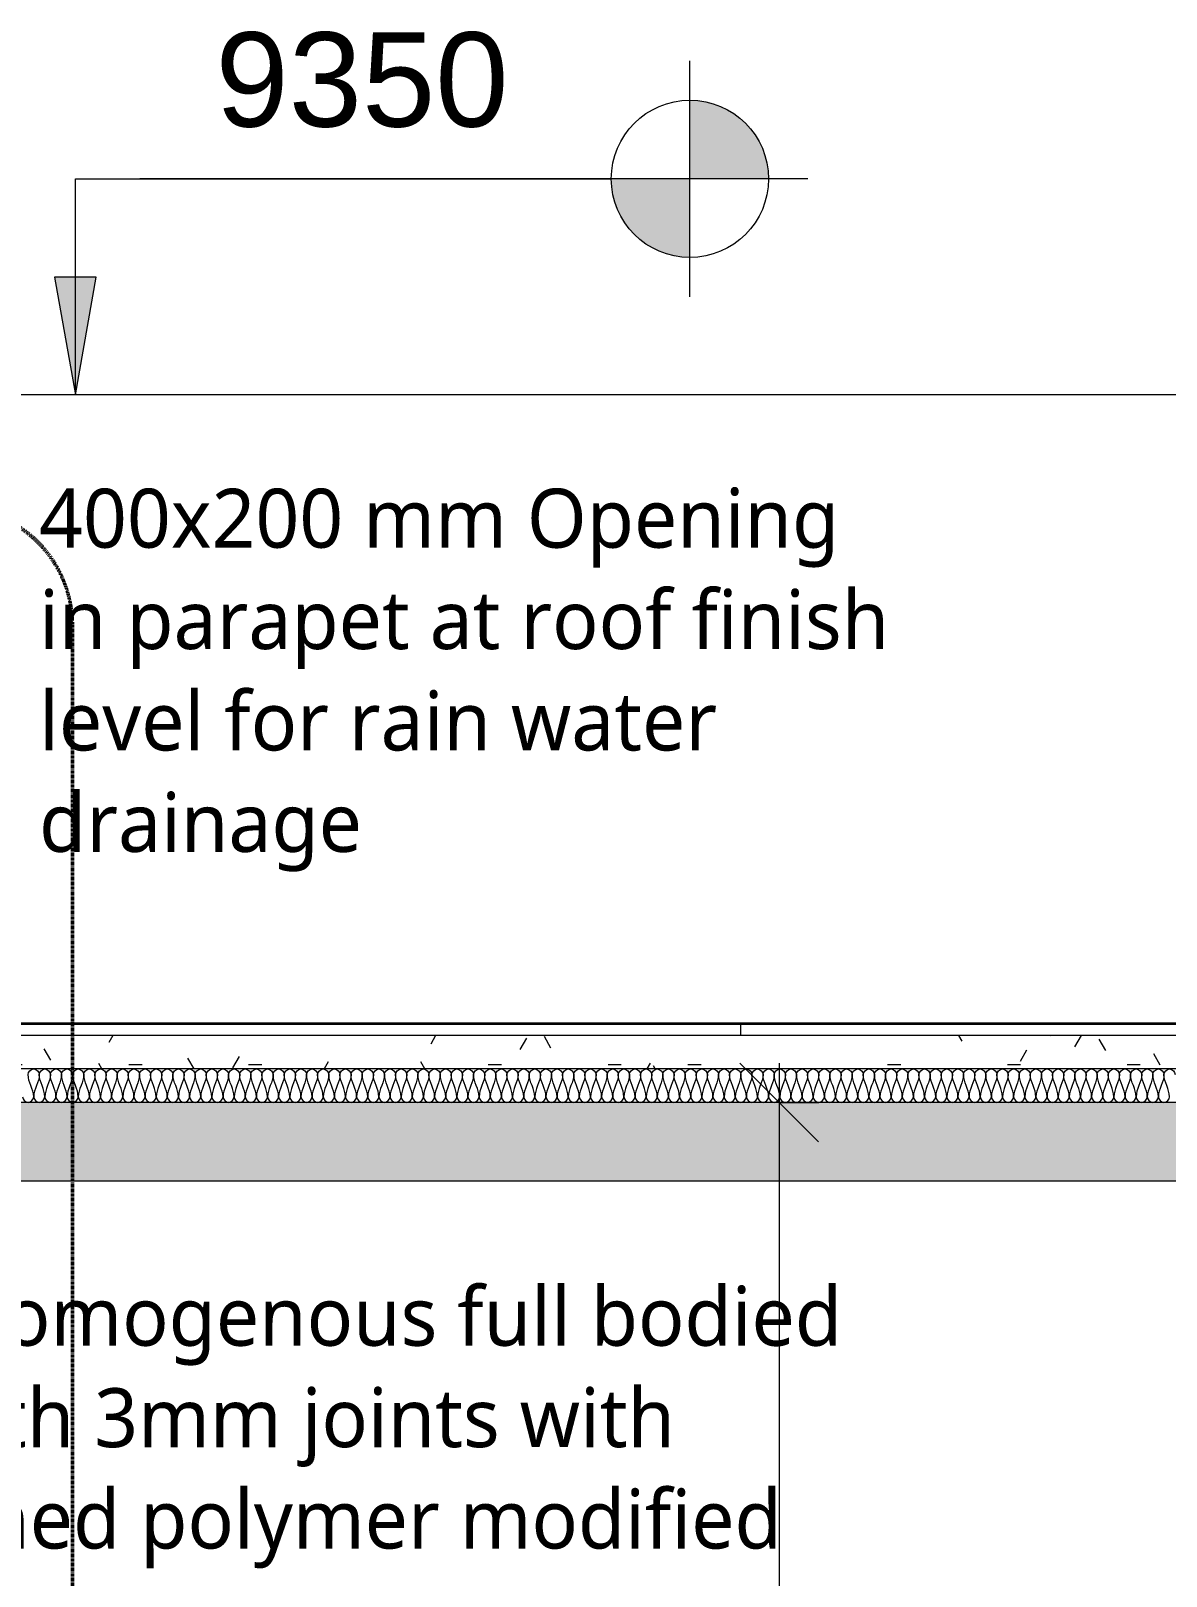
# Model space of a CAD drawing. Header units: millimetres. Extents: x -25665 to 60211, y -6376 to 13478.
# Drawn here: x -5872 to -2983, y 6345 to 10276 of the extents above; entities that cross this region are included whole.
import ezdxf

# ---------------------------------------------------------------- set-up
doc = ezdxf.new("R2010")
doc.units = ezdxf.units.MM
doc.linetypes.add('Callout Boundary', pattern=[2.38125, 1.190625, -1.190625])
for name, color, linetype, lineweight in [('A-ANNO-DIMS', 211, 'Continuous', 9), ('A-ANNO-DIMS-100', 211, 'Continuous', 9), ('A-ANNO-SYMB', 150, 'Continuous', 9), ('A-DETL', 90, 'Continuous', 9), ('A-DETL-GENF', 92, 'Continuous', 9), ('A-DETL-THIN', 151, 'Continuous', 9), ('A-FLOR', 192, 'Continuous', 9), ('A-FLOR-MCUT', 51, 'Continuous', 9), ('A-FLOR-PATT', 8, 'Continuous', 35), ('A-WALL', 113, 'Continuous', 9), ('G-ANNO-DIMS', 111, 'Continuous', 9), ('G-ANNO-TEXT', 231, 'Continuous', 9)]:
    doc.layers.add(name, color=color, linetype=linetype, lineweight=lineweight)
doc.styles.add('Arial_2', font='arial.ttf', dxfattribs={"height": 240})
doc.styles.add('Arial_4', font='arial.ttf', dxfattribs={"height": 150})
doc.styles.add('Lucida Sans Unicode_2', font='l_10646.ttf', dxfattribs={"height": 150})
doc.dimstyles.new('100', dxfattribs={"dimscale": 304.8, "dimtxt": 153.03891, "dimasz": 0.656168, "dimexe": 0.328084, "dimexo": 0.0625, "dimgap": 0.016404, "dimtad": 1, "dimdec": 0, "dimzin": 0, "dimdsep": 46, "dimtxsty": 'Arial_4', "dimblk1": 'OBLIQUE', "dimblk2": 'OBLIQUE', "dimsah": 1, "dimcen": 0.09, "dimdle": 0.328084, "dimazin": 0, "dimtfac": 1, "dimtdec": 4, "dimtix": 1, "dimtmove": 0, "dimatfit": 3, "dimfxl": 0.328084, "dimfxlon": 1, "dimtvp": 1, "dimtolj": 1, "dimtzin": 0, "dimarcsym": 2})

# ---------------------------------------------------------------- blocks, each defined once
blk = doc.blocks.new('Spot Elevations - Standard-23738-Section - A')
at = {"layer": 'G-ANNO-DIMS'}
h = blk.add_hatch(color=256, dxfattribs=at)
edge = h.paths.add_edge_path()
edge.add_line((-13443.8, 2986.1), (-13243.8, 2986.1))
edge.add_arc((-13443.8, 2986.1), 200, 0, 90)
edge.add_line((-13443.8, 3186.1), (-13443.8, 2986.1))
h = blk.add_hatch(color=256, dxfattribs=at)
edge = h.paths.add_edge_path()
edge.add_line((-13443.8, 2986.1), (-13643.8, 2986.1))
edge.add_arc((-13443.8, 2986.1), 200, 180, 270)
edge.add_line((-13443.8, 2786.1), (-13443.8, 2986.1))
for p, q in [((-13443.8, 2686.1), (-13443.8, 3286.1)), ((-13143.8, 2986.1), (-14843.8, 2986.1))]:
    blk.add_line(p, q, dxfattribs=at)
blk.add_circle((-13443.8, 2986.1), 200, dxfattribs=at)
blk = doc.blocks.new('DIMBLOCK6-Section - A')
at = {"layer": 'A-ANNO-DIMS-100', "transparency": 16777216}
for p, q in [((-3967.5, 7550), (-4067.5, 7650)), ((-3967.5, 7650), (-3967.5, 3750)), ((-3867.5, 7550), (-4067.5, 7550)), ((-3967.5, 7550), (-3867.5, 7450)), ((-3967.5, 7550), (-3867.5, 7550)), ((-3967.5, 3750), (-4067.5, 3850)), ((-3867.5, 3750), (-4067.5, 3750)), ((-3967.5, 3750), (-3867.5, 3650)), ((-3967.5, 3750), (-3867.5, 3750))]:
    blk.add_line(p, q, dxfattribs=at)
at = {"layer": 'A-ANNO-DIMS-100', "color": 0, "transparency": 16777216, "insert": (-4167.3, 5419.3), "char_height": 150, "width": 553.765, "attachment_point": 1, "rotation": 90, "line_spacing_factor": 0.941778, "style": 'Arial_4'}
blk.add_mtext('3800', dxfattribs=at)
blk = doc.blocks.new('_Oblique')
at = {"color": 0, "linetype": 'ByBlock', "lineweight": -2}
blk.add_line((-0.5, -0.5), (0.5, 0.5), dxfattribs=at)

msp = doc.modelspace()

# ---------------------------------------------------------------- hatches: boundary and pattern name
at = {"layer": 'A-DETL-GENF'}
h = msp.add_hatch(color=253, dxfattribs=at)
h.paths.add_polyline_path([(4981.3, 7050), (5022.2, 7050), (5022.2, 8750), (4822.2, 8750), (4822.2, 7550), (-6827.8, 7550), (-6827.8, 7690), (-7027.8, 7690), (-7027.8, 7550), (-8428.1, 7550), (-8428.1, 7850), (-8678.1, 7850), (-8678.1, 7050), (-8428.1, 7050), (-8428.1, 7350), (4772.2, 7350), (4772.2, 7050), (4933.8, 7050)])
h.paths.add_polyline_path([(-7027.8, 7950), (-6827.8, 7950), (-6827.8, 8750), (-7027.8, 8750), (-7027.8, 8630.9)])
at = {"layer": 'A-FLOR-PATT', "lineweight": 9}
h = msp.add_hatch(dxfattribs=at)
h.set_pattern_fill('FP_2', color=256, style=0, pattern_type=2)
h.set_pattern_definition([(90, (-2066.7, 4700), (-2000, 1e-13), [])])
h.paths.add_polyline_path([(-2060.1, 7720), (-2060.1, 7750), (-8182.7, 7750), (-8178.6, 7748.5), (-8188.1, 7720), (-2174.1, 7720)])
h = msp.add_hatch(dxfattribs=at)
h.set_pattern_fill('FP_3', color=256, style=0, pattern_type=2)
h.set_pattern_definition([(0, (-2066.66, 4700), (406.4, 101.6), [33.528, -271.272, 33.528, -271.272, -1625.6]), (0, (-2066.66, 4700), (406.4, 101.6), [-609.6, 33.528, -576.072, 33.528, -271.272, -711.2]), (0, (-2066.66, 4700), (406.4, 101.6), [-1524, 33.528, -169.672, 33.528, -474.472]), (120, (-1914.26, 4750.8), (-291.1882, 301.1527), [33.528, -271.272, 33.528, -271.272, -1625.6]), (120, (-1914.26, 4750.8), (-291.1882, 301.1527), [-609.6, 33.528, -576.072, 33.528, -271.272, -711.2]), (120, (-1914.26, 4750.8), (-291.1882, 301.1527), [-1524, 33.528, -169.672, 33.528, -474.472]), (240, (-1863.46, 4954), (-115.2118, -402.7527), [33.528, -271.272, 33.528, -271.272, -1625.6]), (240, (-1863.46, 4954), (-115.2118, -402.7527), [-609.6, 33.528, -576.072, 33.528, -271.272, -711.2]), (240, (-1863.46, 4954), (-115.2118, -402.7527), [-1524, 33.528, -169.672, 33.528, -474.472])])
h.paths.add_polyline_path([(-6827.8, 7635), (-2060.1, 7635), (-2060.1, 7720), (-8428.1, 7720), (-8428.1, 7635), (-7027.8, 7635), (-7027.8, 7690), (-6827.8, 7690)])
at = {"layer": 'G-ANNO-DIMS'}
msp.add_hatch(color=256, dxfattribs=at).paths.add_polyline_path([(-5758.5, 9350), (-5705.6, 9650), (-5811.4, 9650)])

# ---------------------------------------------------------------- linework, layer by layer
at = {"layer": 'A-ANNO-SYMB', "linetype": 'Callout Boundary', "lineweight": 50}
msp.add_line((-5766, -636.1), (-5766, 8763.1), dxfattribs=at)
msp.add_arc((-6066, 8763.1), 300, 0, 90, dxfattribs=at)
at = {"layer": 'A-DETL'}
for points in [[(-5878.7, 7620.8), (-5878.7, 7627.5), (-5864.5, 7642.5), (-5850.3, 7627.5), (-5850.3, 7620.8)], [(-5850.3, 7620.8), (-5850.3, 7627.5), (-5836.2, 7642.5), (-5822, 7627.5), (-5822, 7620.8)], [(-5822, 7620.8), (-5822, 7627.5), (-5807.8, 7642.5), (-5793.7, 7627.5), (-5793.7, 7620.8)], [(-5793.7, 7620.8), (-5793.7, 7627.5), (-5779.5, 7642.5), (-5765.3, 7627.5), (-5765.3, 7620.8)], [(-5765.3, 7620.8), (-5765.3, 7627.5), (-5751.2, 7642.5), (-5737, 7627.5), (-5737, 7620.8)], [(-5737, 7620.8), (-5737, 7627.5), (-5722.8, 7642.5), (-5708.7, 7627.5), (-5708.7, 7620.8)], [(-5708.7, 7620.8), (-5708.7, 7627.5), (-5694.5, 7642.5), (-5680.3, 7627.5), (-5680.3, 7620.8)], [(-5680.3, 7620.8), (-5680.3, 7627.5), (-5666.2, 7642.5), (-5652, 7627.5), (-5652, 7620.8)], [(-5652, 7620.8), (-5652, 7627.5), (-5637.8, 7642.5), (-5623.7, 7627.5), (-5623.7, 7620.8)], [(-5623.7, 7620.8), (-5623.7, 7627.5), (-5609.5, 7642.5), (-5595.3, 7627.5), (-5595.3, 7620.8)], [(-5595.3, 7620.8), (-5595.3, 7627.5), (-5581.2, 7642.5), (-5567, 7627.5), (-5567, 7620.8)], [(-5567, 7620.8), (-5567, 7627.5), (-5552.8, 7642.5), (-5538.7, 7627.5), (-5538.7, 7620.8)], [(-5538.7, 7620.8), (-5538.7, 7627.5), (-5524.5, 7642.5), (-5510.3, 7627.5), (-5510.3, 7620.8)], [(-5510.3, 7620.8), (-5510.3, 7627.5), (-5496.2, 7642.5), (-5482, 7627.5), (-5482, 7620.8)], [(-5482, 7620.8), (-5482, 7627.5), (-5467.8, 7642.5), (-5453.7, 7627.5), (-5453.7, 7620.8)], [(-5453.7, 7620.8), (-5453.7, 7627.5), (-5439.5, 7642.5), (-5425.3, 7627.5), (-5425.3, 7620.8)], [(-5425.3, 7620.8), (-5425.3, 7627.5), (-5411.2, 7642.5), (-5397, 7627.5), (-5397, 7620.8)], [(-5397, 7620.8), (-5397, 7627.5), (-5382.8, 7642.5), (-5368.7, 7627.5), (-5368.7, 7620.8)], [(-5368.7, 7620.8), (-5368.7, 7627.5), (-5354.5, 7642.5), (-5340.3, 7627.5), (-5340.3, 7620.8)], [(-5340.3, 7620.8), (-5340.3, 7627.5), (-5326.2, 7642.5), (-5312, 7627.5), (-5312, 7620.8)], [(-5312, 7620.8), (-5312, 7627.5), (-5297.8, 7642.5), (-5283.7, 7627.5), (-5283.7, 7620.8)], [(-5283.7, 7620.8), (-5283.7, 7627.5), (-5269.5, 7642.5), (-5255.3, 7627.5), (-5255.3, 7620.8)], [(-5255.3, 7620.8), (-5255.3, 7627.5), (-5241.2, 7642.5), (-5227, 7627.5), (-5227, 7620.8)], [(-5227, 7620.8), (-5227, 7627.5), (-5212.8, 7642.5), (-5198.7, 7627.5), (-5198.7, 7620.8)], [(-5198.7, 7620.8), (-5198.7, 7627.5), (-5184.5, 7642.5), (-5170.3, 7627.5), (-5170.3, 7620.8)], [(-5170.3, 7620.8), (-5170.3, 7627.5), (-5156.2, 7642.5), (-5142, 7627.5), (-5142, 7620.8)], [(-5142, 7620.8), (-5142, 7627.5), (-5127.8, 7642.5), (-5113.7, 7627.5), (-5113.7, 7620.8)], [(-5113.7, 7620.8), (-5113.7, 7627.5), (-5099.5, 7642.5), (-5085.3, 7627.5), (-5085.3, 7620.8)], [(-5085.3, 7620.8), (-5085.3, 7627.5), (-5071.2, 7642.5), (-5057, 7627.5), (-5057, 7620.8)], [(-5057, 7620.8), (-5057, 7627.5), (-5042.8, 7642.5), (-5028.7, 7627.5), (-5028.7, 7620.8)], [(-5028.7, 7620.8), (-5028.7, 7627.5), (-5014.5, 7642.5), (-5000.3, 7627.5), (-5000.3, 7620.8)], [(-5000.3, 7620.8), (-5000.3, 7627.5), (-4986.2, 7642.5), (-4972, 7627.5), (-4972, 7620.8)], [(-4972, 7620.8), (-4972, 7627.5), (-4957.8, 7642.5), (-4943.7, 7627.5), (-4943.7, 7620.8)], [(-4943.7, 7620.8), (-4943.7, 7627.5), (-4929.5, 7642.5), (-4915.3, 7627.5), (-4915.3, 7620.8)], [(-4915.3, 7620.8), (-4915.3, 7627.5), (-4901.2, 7642.5), (-4887, 7627.5), (-4887, 7620.8)], [(-4887, 7620.8), (-4887, 7627.5), (-4872.8, 7642.5), (-4858.7, 7627.5), (-4858.7, 7620.8)], [(-4858.7, 7620.8), (-4858.7, 7627.5), (-4844.5, 7642.5), (-4830.3, 7627.5), (-4830.3, 7620.8)], [(-4830.3, 7620.8), (-4830.3, 7627.5), (-4816.2, 7642.5), (-4802, 7627.5), (-4802, 7620.8)], [(-4802, 7620.8), (-4802, 7627.5), (-4787.8, 7642.5), (-4773.7, 7627.5), (-4773.7, 7620.8)], [(-4773.7, 7620.8), (-4773.7, 7627.5), (-4759.5, 7642.5), (-4745.3, 7627.5), (-4745.3, 7620.8)], [(-4745.3, 7620.8), (-4745.3, 7627.5), (-4731.2, 7642.5), (-4717, 7627.5), (-4717, 7620.8)], [(-4717, 7620.8), (-4717, 7627.5), (-4702.8, 7642.5), (-4688.7, 7627.5), (-4688.7, 7620.8)], [(-4688.7, 7620.8), (-4688.7, 7627.5), (-4674.5, 7642.5), (-4660.3, 7627.5), (-4660.3, 7620.8)], [(-4660.3, 7620.8), (-4660.3, 7627.5), (-4646.2, 7642.5), (-4632, 7627.5), (-4632, 7620.8)], [(-4632, 7620.8), (-4632, 7627.5), (-4617.8, 7642.5), (-4603.7, 7627.5), (-4603.7, 7620.8)], [(-4603.7, 7620.8), (-4603.7, 7627.5), (-4589.5, 7642.5), (-4575.3, 7627.5), (-4575.3, 7620.8)], [(-4575.3, 7620.8), (-4575.3, 7627.5), (-4561.2, 7642.5), (-4547, 7627.5), (-4547, 7620.8)], [(-4547, 7620.8), (-4547, 7627.5), (-4532.8, 7642.5), (-4518.7, 7627.5), (-4518.7, 7620.8)], [(-4518.7, 7620.8), (-4518.7, 7627.5), (-4504.5, 7642.5), (-4490.3, 7627.5), (-4490.3, 7620.8)], [(-4490.3, 7620.8), (-4490.3, 7627.5), (-4476.2, 7642.5), (-4462, 7627.5), (-4462, 7620.8)], [(-4462, 7620.8), (-4462, 7627.5), (-4447.8, 7642.5), (-4433.7, 7627.5), (-4433.7, 7620.8)], [(-4433.7, 7620.8), (-4433.7, 7627.5), (-4419.5, 7642.5), (-4405.3, 7627.5), (-4405.3, 7620.8)], [(-4405.3, 7620.8), (-4405.3, 7627.5), (-4391.2, 7642.5), (-4377, 7627.5), (-4377, 7620.8)], [(-4377, 7620.8), (-4377, 7627.5), (-4362.8, 7642.5), (-4348.7, 7627.5), (-4348.7, 7620.8)], [(-4348.7, 7620.8), (-4348.7, 7627.5), (-4334.5, 7642.5), (-4320.3, 7627.5), (-4320.3, 7620.8)], [(-4320.3, 7620.8), (-4320.3, 7627.5), (-4306.2, 7642.5), (-4292, 7627.5), (-4292, 7620.8)], [(-4292, 7620.8), (-4292, 7627.5), (-4277.8, 7642.5), (-4263.7, 7627.5), (-4263.7, 7620.8)], [(-4263.7, 7620.8), (-4263.7, 7627.5), (-4249.5, 7642.5), (-4235.3, 7627.5), (-4235.3, 7620.8)], [(-4235.3, 7620.8), (-4235.3, 7627.5), (-4221.2, 7642.5), (-4207, 7627.5), (-4207, 7620.8)], [(-4207, 7620.8), (-4207, 7627.5), (-4192.8, 7642.5), (-4178.7, 7627.5), (-4178.7, 7620.8)], [(-4178.7, 7620.8), (-4178.7, 7627.5), (-4164.5, 7642.5), (-4150.3, 7627.5), (-4150.3, 7620.8)], [(-4150.3, 7620.8), (-4150.3, 7627.5), (-4136.2, 7642.5), (-4122, 7627.5), (-4122, 7620.8)], [(-4122, 7620.8), (-4122, 7627.5), (-4107.8, 7642.5), (-4093.7, 7627.5), (-4093.7, 7620.8)], [(-4093.7, 7620.8), (-4093.7, 7627.5), (-4079.5, 7642.5), (-4065.3, 7627.5), (-4065.3, 7620.8)], [(-4065.3, 7620.8), (-4065.3, 7627.5), (-4051.2, 7642.5), (-4037, 7627.5), (-4037, 7620.8)], [(-4037, 7620.8), (-4037, 7627.5), (-4022.8, 7642.5), (-4008.7, 7627.5), (-4008.7, 7620.8)], [(-4008.7, 7620.8), (-4008.7, 7627.5), (-3994.5, 7642.5), (-3980.3, 7627.5), (-3980.3, 7620.8)], [(-3980.3, 7620.8), (-3980.3, 7627.5), (-3966.2, 7642.5), (-3952, 7627.5), (-3952, 7620.8)], [(-3952, 7620.8), (-3952, 7627.5), (-3937.8, 7642.5), (-3923.7, 7627.5), (-3923.7, 7620.8)], [(-3923.7, 7620.8), (-3923.7, 7627.5), (-3909.5, 7642.5), (-3895.3, 7627.5), (-3895.3, 7620.8)], [(-3895.3, 7620.8), (-3895.3, 7627.5), (-3881.2, 7642.5), (-3867, 7627.5), (-3867, 7620.8)], [(-3867, 7620.8), (-3867, 7627.5), (-3852.8, 7642.5), (-3838.7, 7627.5), (-3838.7, 7620.8)], [(-3838.7, 7620.8), (-3838.7, 7627.5), (-3824.5, 7642.5), (-3810.3, 7627.5), (-3810.3, 7620.8)], [(-3810.3, 7620.8), (-3810.3, 7627.5), (-3796.2, 7642.5), (-3782, 7627.5), (-3782, 7620.8)], [(-3782, 7620.8), (-3782, 7627.5), (-3767.8, 7642.5), (-3753.7, 7627.5), (-3753.7, 7620.8)], [(-3753.7, 7620.8), (-3753.7, 7627.5), (-3739.5, 7642.5), (-3725.3, 7627.5), (-3725.3, 7620.8)], [(-3725.3, 7620.8), (-3725.3, 7627.5), (-3711.2, 7642.5), (-3697, 7627.5), (-3697, 7620.8)], [(-3697, 7620.8), (-3697, 7627.5), (-3682.8, 7642.5), (-3668.7, 7627.5), (-3668.7, 7620.8)], [(-3668.7, 7620.8), (-3668.7, 7627.5), (-3654.5, 7642.5), (-3640.3, 7627.5), (-3640.3, 7620.8)], [(-3640.3, 7620.8), (-3640.3, 7627.5), (-3626.2, 7642.5), (-3612, 7627.5), (-3612, 7620.8)], [(-3612, 7620.8), (-3612, 7627.5), (-3597.8, 7642.5), (-3583.7, 7627.5), (-3583.7, 7620.8)], [(-3583.7, 7620.8), (-3583.7, 7627.5), (-3569.5, 7642.5), (-3555.3, 7627.5), (-3555.3, 7620.8)], [(-3555.3, 7620.8), (-3555.3, 7627.5), (-3541.2, 7642.5), (-3527, 7627.5), (-3527, 7620.8)], [(-3527, 7620.8), (-3527, 7627.5), (-3512.8, 7642.5), (-3498.7, 7627.5), (-3498.7, 7620.8)], [(-3498.7, 7620.8), (-3498.7, 7627.5), (-3484.5, 7642.5), (-3470.3, 7627.5), (-3470.3, 7620.8)], [(-3470.3, 7620.8), (-3470.3, 7627.5), (-3456.2, 7642.5), (-3442, 7627.5), (-3442, 7620.8)], [(-3442, 7620.8), (-3442, 7627.5), (-3427.8, 7642.5), (-3413.7, 7627.5), (-3413.7, 7620.8)], [(-3413.7, 7620.8), (-3413.7, 7627.5), (-3399.5, 7642.5), (-3385.3, 7627.5), (-3385.3, 7620.8)], [(-3385.3, 7620.8), (-3385.3, 7627.5), (-3371.2, 7642.5), (-3357, 7627.5), (-3357, 7620.8)], [(-3357, 7620.8), (-3357, 7627.5), (-3342.8, 7642.5), (-3328.7, 7627.5), (-3328.7, 7620.8)], [(-3328.7, 7620.8), (-3328.7, 7627.5), (-3314.5, 7642.5), (-3300.3, 7627.5), (-3300.3, 7620.8)], [(-3300.3, 7620.8), (-3300.3, 7627.5), (-3286.2, 7642.5), (-3272, 7627.5), (-3272, 7620.8)], [(-3272, 7620.8), (-3272, 7627.5), (-3257.8, 7642.5), (-3243.7, 7627.5), (-3243.7, 7620.8)], [(-3243.7, 7620.8), (-3243.7, 7627.5), (-3229.5, 7642.5), (-3215.3, 7627.5), (-3215.3, 7620.8)], [(-3215.3, 7620.8), (-3215.3, 7627.5), (-3201.2, 7642.5), (-3187, 7627.5), (-3187, 7620.8)], [(-3187, 7620.8), (-3187, 7627.5), (-3172.8, 7642.5), (-3158.7, 7627.5), (-3158.7, 7620.8)], [(-3158.7, 7620.8), (-3158.7, 7627.5), (-3144.5, 7642.5), (-3130.3, 7627.5), (-3130.3, 7620.8)], [(-3130.3, 7620.8), (-3130.3, 7627.5), (-3116.2, 7642.5), (-3102, 7627.5), (-3102, 7620.8)], [(-3102, 7620.8), (-3102, 7627.5), (-3087.8, 7642.5), (-3073.7, 7627.5), (-3073.7, 7620.8)], [(-3073.7, 7620.8), (-3073.7, 7627.5), (-3059.5, 7642.5), (-3045.3, 7627.5), (-3045.3, 7620.8)], [(-3045.3, 7620.8), (-3045.3, 7627.5), (-3031.2, 7642.5), (-3017, 7627.5), (-3017, 7620.8)], [(-3017, 7620.8), (-3017, 7627.5), (-3002.8, 7642.5), (-2988.7, 7627.5), (-2988.7, 7620.8)], [(-2988.7, 7620.8), (-2988.7, 7627.5), (-2974.5, 7642.5), (-2960.3, 7627.5), (-2960.3, 7620.8)], [(-5864.5, 7564.2), (-5864.5, 7583.6), (-5878.7, 7601.4), (-5878.7, 7620.8)], [(-5850.3, 7620.8), (-5850.3, 7601.4), (-5864.5, 7583.6), (-5864.5, 7564.2)], [(-5836.2, 7564.2), (-5836.2, 7583.6), (-5850.3, 7601.4), (-5850.3, 7620.8)], [(-5822, 7620.8), (-5822, 7601.4), (-5836.2, 7583.6), (-5836.2, 7564.2)], [(-5807.8, 7564.2), (-5807.8, 7583.6), (-5822, 7601.4), (-5822, 7620.8)], [(-5793.7, 7620.8), (-5793.7, 7601.4), (-5807.8, 7583.6), (-5807.8, 7564.2)], [(-5779.5, 7564.2), (-5779.5, 7583.6), (-5793.7, 7601.4), (-5793.7, 7620.8)], [(-5765.3, 7620.8), (-5765.3, 7601.4), (-5779.5, 7583.6), (-5779.5, 7564.2)], [(-5751.2, 7564.2), (-5751.2, 7583.6), (-5765.3, 7601.4), (-5765.3, 7620.8)], [(-5737, 7620.8), (-5737, 7601.4), (-5751.2, 7583.6), (-5751.2, 7564.2)], [(-5722.8, 7564.2), (-5722.8, 7583.6), (-5737, 7601.4), (-5737, 7620.8)], [(-5708.7, 7620.8), (-5708.7, 7601.4), (-5722.8, 7583.6), (-5722.8, 7564.2)], [(-5694.5, 7564.2), (-5694.5, 7583.6), (-5708.7, 7601.4), (-5708.7, 7620.8)], [(-5680.3, 7620.8), (-5680.3, 7601.4), (-5694.5, 7583.6), (-5694.5, 7564.2)], [(-5666.2, 7564.2), (-5666.2, 7583.6), (-5680.3, 7601.4), (-5680.3, 7620.8)], [(-5652, 7620.8), (-5652, 7601.4), (-5666.2, 7583.6), (-5666.2, 7564.2)], [(-5637.8, 7564.2), (-5637.8, 7583.6), (-5652, 7601.4), (-5652, 7620.8)], [(-5623.7, 7620.8), (-5623.7, 7601.4), (-5637.8, 7583.6), (-5637.8, 7564.2)], [(-5609.5, 7564.2), (-5609.5, 7583.6), (-5623.7, 7601.4), (-5623.7, 7620.8)], [(-5595.3, 7620.8), (-5595.3, 7601.4), (-5609.5, 7583.6), (-5609.5, 7564.2)], [(-5581.2, 7564.2), (-5581.2, 7583.6), (-5595.3, 7601.4), (-5595.3, 7620.8)], [(-5567, 7620.8), (-5567, 7601.4), (-5581.2, 7583.6), (-5581.2, 7564.2)], [(-5552.8, 7564.2), (-5552.8, 7583.6), (-5567, 7601.4), (-5567, 7620.8)], [(-5538.7, 7620.8), (-5538.7, 7601.4), (-5552.8, 7583.6), (-5552.8, 7564.2)], [(-5524.5, 7564.2), (-5524.5, 7583.6), (-5538.7, 7601.4), (-5538.7, 7620.8)], [(-5510.3, 7620.8), (-5510.3, 7601.4), (-5524.5, 7583.6), (-5524.5, 7564.2)], [(-5496.2, 7564.2), (-5496.2, 7583.6), (-5510.3, 7601.4), (-5510.3, 7620.8)], [(-5482, 7620.8), (-5482, 7601.4), (-5496.2, 7583.6), (-5496.2, 7564.2)], [(-5467.8, 7564.2), (-5467.8, 7583.6), (-5482, 7601.4), (-5482, 7620.8)], [(-5453.7, 7620.8), (-5453.7, 7601.4), (-5467.8, 7583.6), (-5467.8, 7564.2)], [(-5439.5, 7564.2), (-5439.5, 7583.6), (-5453.7, 7601.4), (-5453.7, 7620.8)], [(-5425.3, 7620.8), (-5425.3, 7601.4), (-5439.5, 7583.6), (-5439.5, 7564.2)], [(-5411.2, 7564.2), (-5411.2, 7583.6), (-5425.3, 7601.4), (-5425.3, 7620.8)], [(-5397, 7620.8), (-5397, 7601.4), (-5411.2, 7583.6), (-5411.2, 7564.2)], [(-5382.8, 7564.2), (-5382.8, 7583.6), (-5397, 7601.4), (-5397, 7620.8)], [(-5368.7, 7620.8), (-5368.7, 7601.4), (-5382.8, 7583.6), (-5382.8, 7564.2)], [(-5354.5, 7564.2), (-5354.5, 7583.6), (-5368.7, 7601.4), (-5368.7, 7620.8)], [(-5340.3, 7620.8), (-5340.3, 7601.4), (-5354.5, 7583.6), (-5354.5, 7564.2)], [(-5326.2, 7564.2), (-5326.2, 7583.6), (-5340.3, 7601.4), (-5340.3, 7620.8)], [(-5312, 7620.8), (-5312, 7601.4), (-5326.2, 7583.6), (-5326.2, 7564.2)], [(-5297.8, 7564.2), (-5297.8, 7583.6), (-5312, 7601.4), (-5312, 7620.8)], [(-5283.7, 7620.8), (-5283.7, 7601.4), (-5297.8, 7583.6), (-5297.8, 7564.2)], [(-5269.5, 7564.2), (-5269.5, 7583.6), (-5283.7, 7601.4), (-5283.7, 7620.8)], [(-5255.3, 7620.8), (-5255.3, 7601.4), (-5269.5, 7583.6), (-5269.5, 7564.2)], [(-5241.2, 7564.2), (-5241.2, 7583.6), (-5255.3, 7601.4), (-5255.3, 7620.8)], [(-5227, 7620.8), (-5227, 7601.4), (-5241.2, 7583.6), (-5241.2, 7564.2)], [(-5212.8, 7564.2), (-5212.8, 7583.6), (-5227, 7601.4), (-5227, 7620.8)], [(-5198.7, 7620.8), (-5198.7, 7601.4), (-5212.8, 7583.6), (-5212.8, 7564.2)], [(-5184.5, 7564.2), (-5184.5, 7583.6), (-5198.7, 7601.4), (-5198.7, 7620.8)], [(-5170.3, 7620.8), (-5170.3, 7601.4), (-5184.5, 7583.6), (-5184.5, 7564.2)], [(-5156.2, 7564.2), (-5156.2, 7583.6), (-5170.3, 7601.4), (-5170.3, 7620.8)], [(-5142, 7620.8), (-5142, 7601.4), (-5156.2, 7583.6), (-5156.2, 7564.2)], [(-5127.8, 7564.2), (-5127.8, 7583.6), (-5142, 7601.4), (-5142, 7620.8)], [(-5113.7, 7620.8), (-5113.7, 7601.4), (-5127.8, 7583.6), (-5127.8, 7564.2)], [(-5099.5, 7564.2), (-5099.5, 7583.6), (-5113.7, 7601.4), (-5113.7, 7620.8)], [(-5085.3, 7620.8), (-5085.3, 7601.4), (-5099.5, 7583.6), (-5099.5, 7564.2)], [(-5071.2, 7564.2), (-5071.2, 7583.6), (-5085.3, 7601.4), (-5085.3, 7620.8)], [(-5057, 7620.8), (-5057, 7601.4), (-5071.2, 7583.6), (-5071.2, 7564.2)], [(-5042.8, 7564.2), (-5042.8, 7583.6), (-5057, 7601.4), (-5057, 7620.8)], [(-5028.7, 7620.8), (-5028.7, 7601.4), (-5042.8, 7583.6), (-5042.8, 7564.2)], [(-5014.5, 7564.2), (-5014.5, 7583.6), (-5028.7, 7601.4), (-5028.7, 7620.8)], [(-5000.3, 7620.8), (-5000.3, 7601.4), (-5014.5, 7583.6), (-5014.5, 7564.2)], [(-4986.2, 7564.2), (-4986.2, 7583.6), (-5000.3, 7601.4), (-5000.3, 7620.8)], [(-4972, 7620.8), (-4972, 7601.4), (-4986.2, 7583.6), (-4986.2, 7564.2)], [(-4957.8, 7564.2), (-4957.8, 7583.6), (-4972, 7601.4), (-4972, 7620.8)], [(-4943.7, 7620.8), (-4943.7, 7601.4), (-4957.8, 7583.6), (-4957.8, 7564.2)], [(-4929.5, 7564.2), (-4929.5, 7583.6), (-4943.7, 7601.4), (-4943.7, 7620.8)], [(-4915.3, 7620.8), (-4915.3, 7601.4), (-4929.5, 7583.6), (-4929.5, 7564.2)], [(-4901.2, 7564.2), (-4901.2, 7583.6), (-4915.3, 7601.4), (-4915.3, 7620.8)], [(-4887, 7620.8), (-4887, 7601.4), (-4901.2, 7583.6), (-4901.2, 7564.2)], [(-4872.8, 7564.2), (-4872.8, 7583.6), (-4887, 7601.4), (-4887, 7620.8)], [(-4858.7, 7620.8), (-4858.7, 7601.4), (-4872.8, 7583.6), (-4872.8, 7564.2)], [(-4844.5, 7564.2), (-4844.5, 7583.6), (-4858.7, 7601.4), (-4858.7, 7620.8)], [(-4830.3, 7620.8), (-4830.3, 7601.4), (-4844.5, 7583.6), (-4844.5, 7564.2)], [(-4816.2, 7564.2), (-4816.2, 7583.6), (-4830.3, 7601.4), (-4830.3, 7620.8)], [(-4802, 7620.8), (-4802, 7601.4), (-4816.2, 7583.6), (-4816.2, 7564.2)], [(-4787.8, 7564.2), (-4787.8, 7583.6), (-4802, 7601.4), (-4802, 7620.8)], [(-4773.7, 7620.8), (-4773.7, 7601.4), (-4787.8, 7583.6), (-4787.8, 7564.2)], [(-4759.5, 7564.2), (-4759.5, 7583.6), (-4773.7, 7601.4), (-4773.7, 7620.8)], [(-4745.3, 7620.8), (-4745.3, 7601.4), (-4759.5, 7583.6), (-4759.5, 7564.2)], [(-4731.2, 7564.2), (-4731.2, 7583.6), (-4745.3, 7601.4), (-4745.3, 7620.8)], [(-4717, 7620.8), (-4717, 7601.4), (-4731.2, 7583.6), (-4731.2, 7564.2)], [(-4702.8, 7564.2), (-4702.8, 7583.6), (-4717, 7601.4), (-4717, 7620.8)], [(-4688.7, 7620.8), (-4688.7, 7601.4), (-4702.8, 7583.6), (-4702.8, 7564.2)], [(-4674.5, 7564.2), (-4674.5, 7583.6), (-4688.7, 7601.4), (-4688.7, 7620.8)], [(-4660.3, 7620.8), (-4660.3, 7601.4), (-4674.5, 7583.6), (-4674.5, 7564.2)], [(-4646.2, 7564.2), (-4646.2, 7583.6), (-4660.3, 7601.4), (-4660.3, 7620.8)], [(-4632, 7620.8), (-4632, 7601.4), (-4646.2, 7583.6), (-4646.2, 7564.2)], [(-4617.8, 7564.2), (-4617.8, 7583.6), (-4632, 7601.4), (-4632, 7620.8)], [(-4603.7, 7620.8), (-4603.7, 7601.4), (-4617.8, 7583.6), (-4617.8, 7564.2)], [(-4589.5, 7564.2), (-4589.5, 7583.6), (-4603.7, 7601.4), (-4603.7, 7620.8)], [(-4575.3, 7620.8), (-4575.3, 7601.4), (-4589.5, 7583.6), (-4589.5, 7564.2)], [(-4561.2, 7564.2), (-4561.2, 7583.6), (-4575.3, 7601.4), (-4575.3, 7620.8)], [(-4547, 7620.8), (-4547, 7601.4), (-4561.2, 7583.6), (-4561.2, 7564.2)], [(-4532.8, 7564.2), (-4532.8, 7583.6), (-4547, 7601.4), (-4547, 7620.8)], [(-4518.7, 7620.8), (-4518.7, 7601.4), (-4532.8, 7583.6), (-4532.8, 7564.2)], [(-4504.5, 7564.2), (-4504.5, 7583.6), (-4518.7, 7601.4), (-4518.7, 7620.8)], [(-4490.3, 7620.8), (-4490.3, 7601.4), (-4504.5, 7583.6), (-4504.5, 7564.2)], [(-4476.2, 7564.2), (-4476.2, 7583.6), (-4490.3, 7601.4), (-4490.3, 7620.8)], [(-4462, 7620.8), (-4462, 7601.4), (-4476.2, 7583.6), (-4476.2, 7564.2)], [(-4447.8, 7564.2), (-4447.8, 7583.6), (-4462, 7601.4), (-4462, 7620.8)], [(-4433.7, 7620.8), (-4433.7, 7601.4), (-4447.8, 7583.6), (-4447.8, 7564.2)], [(-4419.5, 7564.2), (-4419.5, 7583.6), (-4433.7, 7601.4), (-4433.7, 7620.8)], [(-4405.3, 7620.8), (-4405.3, 7601.4), (-4419.5, 7583.6), (-4419.5, 7564.2)], [(-4391.2, 7564.2), (-4391.2, 7583.6), (-4405.3, 7601.4), (-4405.3, 7620.8)], [(-4377, 7620.8), (-4377, 7601.4), (-4391.2, 7583.6), (-4391.2, 7564.2)], [(-4362.8, 7564.2), (-4362.8, 7583.6), (-4377, 7601.4), (-4377, 7620.8)], [(-4348.7, 7620.8), (-4348.7, 7601.4), (-4362.8, 7583.6), (-4362.8, 7564.2)], [(-4334.5, 7564.2), (-4334.5, 7583.6), (-4348.7, 7601.4), (-4348.7, 7620.8)], [(-4320.3, 7620.8), (-4320.3, 7601.4), (-4334.5, 7583.6), (-4334.5, 7564.2)], [(-4306.2, 7564.2), (-4306.2, 7583.6), (-4320.3, 7601.4), (-4320.3, 7620.8)], [(-4292, 7620.8), (-4292, 7601.4), (-4306.2, 7583.6), (-4306.2, 7564.2)], [(-4277.8, 7564.2), (-4277.8, 7583.6), (-4292, 7601.4), (-4292, 7620.8)], [(-4263.7, 7620.8), (-4263.7, 7601.4), (-4277.8, 7583.6), (-4277.8, 7564.2)], [(-4249.5, 7564.2), (-4249.5, 7583.6), (-4263.7, 7601.4), (-4263.7, 7620.8)], [(-4235.3, 7620.8), (-4235.3, 7601.4), (-4249.5, 7583.6), (-4249.5, 7564.2)], [(-4221.2, 7564.2), (-4221.2, 7583.6), (-4235.3, 7601.4), (-4235.3, 7620.8)], [(-4207, 7620.8), (-4207, 7601.4), (-4221.2, 7583.6), (-4221.2, 7564.2)], [(-4192.8, 7564.2), (-4192.8, 7583.6), (-4207, 7601.4), (-4207, 7620.8)], [(-4178.7, 7620.8), (-4178.7, 7601.4), (-4192.8, 7583.6), (-4192.8, 7564.2)], [(-4164.5, 7564.2), (-4164.5, 7583.6), (-4178.7, 7601.4), (-4178.7, 7620.8)], [(-4150.3, 7620.8), (-4150.3, 7601.4), (-4164.5, 7583.6), (-4164.5, 7564.2)], [(-4136.2, 7564.2), (-4136.2, 7583.6), (-4150.3, 7601.4), (-4150.3, 7620.8)], [(-4122, 7620.8), (-4122, 7601.4), (-4136.2, 7583.6), (-4136.2, 7564.2)], [(-4107.8, 7564.2), (-4107.8, 7583.6), (-4122, 7601.4), (-4122, 7620.8)], [(-4093.7, 7620.8), (-4093.7, 7601.4), (-4107.8, 7583.6), (-4107.8, 7564.2)], [(-4079.5, 7564.2), (-4079.5, 7583.6), (-4093.7, 7601.4), (-4093.7, 7620.8)], [(-4065.3, 7620.8), (-4065.3, 7601.4), (-4079.5, 7583.6), (-4079.5, 7564.2)], [(-4051.2, 7564.2), (-4051.2, 7583.6), (-4065.3, 7601.4), (-4065.3, 7620.8)], [(-4037, 7620.8), (-4037, 7601.4), (-4051.2, 7583.6), (-4051.2, 7564.2)], [(-4022.8, 7564.2), (-4022.8, 7583.6), (-4037, 7601.4), (-4037, 7620.8)], [(-4008.7, 7620.8), (-4008.7, 7601.4), (-4022.8, 7583.6), (-4022.8, 7564.2)], [(-3994.5, 7564.2), (-3994.5, 7583.6), (-4008.7, 7601.4), (-4008.7, 7620.8)], [(-3980.3, 7620.8), (-3980.3, 7601.4), (-3994.5, 7583.6), (-3994.5, 7564.2)], [(-3966.2, 7564.2), (-3966.2, 7583.6), (-3980.3, 7601.4), (-3980.3, 7620.8)], [(-3952, 7620.8), (-3952, 7601.4), (-3966.2, 7583.6), (-3966.2, 7564.2)], [(-3937.8, 7564.2), (-3937.8, 7583.6), (-3952, 7601.4), (-3952, 7620.8)], [(-3923.7, 7620.8), (-3923.7, 7601.4), (-3937.8, 7583.6), (-3937.8, 7564.2)], [(-3909.5, 7564.2), (-3909.5, 7583.6), (-3923.7, 7601.4), (-3923.7, 7620.8)], [(-3895.3, 7620.8), (-3895.3, 7601.4), (-3909.5, 7583.6), (-3909.5, 7564.2)], [(-3881.2, 7564.2), (-3881.2, 7583.6), (-3895.3, 7601.4), (-3895.3, 7620.8)], [(-3867, 7620.8), (-3867, 7601.4), (-3881.2, 7583.6), (-3881.2, 7564.2)], [(-3852.8, 7564.2), (-3852.8, 7583.6), (-3867, 7601.4), (-3867, 7620.8)], [(-3838.7, 7620.8), (-3838.7, 7601.4), (-3852.8, 7583.6), (-3852.8, 7564.2)], [(-3824.5, 7564.2), (-3824.5, 7583.6), (-3838.7, 7601.4), (-3838.7, 7620.8)], [(-3810.3, 7620.8), (-3810.3, 7601.4), (-3824.5, 7583.6), (-3824.5, 7564.2)], [(-3796.2, 7564.2), (-3796.2, 7583.6), (-3810.3, 7601.4), (-3810.3, 7620.8)], [(-3782, 7620.8), (-3782, 7601.4), (-3796.2, 7583.6), (-3796.2, 7564.2)], [(-3767.8, 7564.2), (-3767.8, 7583.6), (-3782, 7601.4), (-3782, 7620.8)], [(-3753.7, 7620.8), (-3753.7, 7601.4), (-3767.8, 7583.6), (-3767.8, 7564.2)], [(-3739.5, 7564.2), (-3739.5, 7583.6), (-3753.7, 7601.4), (-3753.7, 7620.8)], [(-3725.3, 7620.8), (-3725.3, 7601.4), (-3739.5, 7583.6), (-3739.5, 7564.2)], [(-3711.2, 7564.2), (-3711.2, 7583.6), (-3725.3, 7601.4), (-3725.3, 7620.8)], [(-3697, 7620.8), (-3697, 7601.4), (-3711.2, 7583.6), (-3711.2, 7564.2)], [(-3682.8, 7564.2), (-3682.8, 7583.6), (-3697, 7601.4), (-3697, 7620.8)], [(-3668.7, 7620.8), (-3668.7, 7601.4), (-3682.8, 7583.6), (-3682.8, 7564.2)], [(-3654.5, 7564.2), (-3654.5, 7583.6), (-3668.7, 7601.4), (-3668.7, 7620.8)], [(-3640.3, 7620.8), (-3640.3, 7601.4), (-3654.5, 7583.6), (-3654.5, 7564.2)], [(-3626.2, 7564.2), (-3626.2, 7583.6), (-3640.3, 7601.4), (-3640.3, 7620.8)], [(-3612, 7620.8), (-3612, 7601.4), (-3626.2, 7583.6), (-3626.2, 7564.2)], [(-3597.8, 7564.2), (-3597.8, 7583.6), (-3612, 7601.4), (-3612, 7620.8)], [(-3583.7, 7620.8), (-3583.7, 7601.4), (-3597.8, 7583.6), (-3597.8, 7564.2)], [(-3569.5, 7564.2), (-3569.5, 7583.6), (-3583.7, 7601.4), (-3583.7, 7620.8)], [(-3555.3, 7620.8), (-3555.3, 7601.4), (-3569.5, 7583.6), (-3569.5, 7564.2)], [(-3541.2, 7564.2), (-3541.2, 7583.6), (-3555.3, 7601.4), (-3555.3, 7620.8)], [(-3527, 7620.8), (-3527, 7601.4), (-3541.2, 7583.6), (-3541.2, 7564.2)], [(-3512.8, 7564.2), (-3512.8, 7583.6), (-3527, 7601.4), (-3527, 7620.8)], [(-3498.7, 7620.8), (-3498.7, 7601.4), (-3512.8, 7583.6), (-3512.8, 7564.2)], [(-3484.5, 7564.2), (-3484.5, 7583.6), (-3498.7, 7601.4), (-3498.7, 7620.8)], [(-3470.3, 7620.8), (-3470.3, 7601.4), (-3484.5, 7583.6), (-3484.5, 7564.2)], [(-3456.2, 7564.2), (-3456.2, 7583.6), (-3470.3, 7601.4), (-3470.3, 7620.8)], [(-3442, 7620.8), (-3442, 7601.4), (-3456.2, 7583.6), (-3456.2, 7564.2)], [(-3427.8, 7564.2), (-3427.8, 7583.6), (-3442, 7601.4), (-3442, 7620.8)], [(-3413.7, 7620.8), (-3413.7, 7601.4), (-3427.8, 7583.6), (-3427.8, 7564.2)], [(-3399.5, 7564.2), (-3399.5, 7583.6), (-3413.7, 7601.4), (-3413.7, 7620.8)], [(-3385.3, 7620.8), (-3385.3, 7601.4), (-3399.5, 7583.6), (-3399.5, 7564.2)], [(-3371.2, 7564.2), (-3371.2, 7583.6), (-3385.3, 7601.4), (-3385.3, 7620.8)], [(-3357, 7620.8), (-3357, 7601.4), (-3371.2, 7583.6), (-3371.2, 7564.2)], [(-3342.8, 7564.2), (-3342.8, 7583.6), (-3357, 7601.4), (-3357, 7620.8)], [(-3328.7, 7620.8), (-3328.7, 7601.4), (-3342.8, 7583.6), (-3342.8, 7564.2)], [(-3314.5, 7564.2), (-3314.5, 7583.6), (-3328.7, 7601.4), (-3328.7, 7620.8)], [(-3300.3, 7620.8), (-3300.3, 7601.4), (-3314.5, 7583.6), (-3314.5, 7564.2)], [(-3286.2, 7564.2), (-3286.2, 7583.6), (-3300.3, 7601.4), (-3300.3, 7620.8)], [(-3272, 7620.8), (-3272, 7601.4), (-3286.2, 7583.6), (-3286.2, 7564.2)], [(-3257.8, 7564.2), (-3257.8, 7583.6), (-3272, 7601.4), (-3272, 7620.8)], [(-3243.7, 7620.8), (-3243.7, 7601.4), (-3257.8, 7583.6), (-3257.8, 7564.2)], [(-3229.5, 7564.2), (-3229.5, 7583.6), (-3243.7, 7601.4), (-3243.7, 7620.8)], [(-3215.3, 7620.8), (-3215.3, 7601.4), (-3229.5, 7583.6), (-3229.5, 7564.2)], [(-3201.2, 7564.2), (-3201.2, 7583.6), (-3215.3, 7601.4), (-3215.3, 7620.8)], [(-3187, 7620.8), (-3187, 7601.4), (-3201.2, 7583.6), (-3201.2, 7564.2)], [(-3172.8, 7564.2), (-3172.8, 7583.6), (-3187, 7601.4), (-3187, 7620.8)], [(-3158.7, 7620.8), (-3158.7, 7601.4), (-3172.8, 7583.6), (-3172.8, 7564.2)], [(-3144.5, 7564.2), (-3144.5, 7583.6), (-3158.7, 7601.4), (-3158.7, 7620.8)], [(-3130.3, 7620.8), (-3130.3, 7601.4), (-3144.5, 7583.6), (-3144.5, 7564.2)], [(-3116.2, 7564.2), (-3116.2, 7583.6), (-3130.3, 7601.4), (-3130.3, 7620.8)], [(-3102, 7620.8), (-3102, 7601.4), (-3116.2, 7583.6), (-3116.2, 7564.2)], [(-3087.8, 7564.2), (-3087.8, 7583.6), (-3102, 7601.4), (-3102, 7620.8)], [(-3073.7, 7620.8), (-3073.7, 7601.4), (-3087.8, 7583.6), (-3087.8, 7564.2)], [(-3059.5, 7564.2), (-3059.5, 7583.6), (-3073.7, 7601.4), (-3073.7, 7620.8)], [(-3045.3, 7620.8), (-3045.3, 7601.4), (-3059.5, 7583.6), (-3059.5, 7564.2)], [(-3031.2, 7564.2), (-3031.2, 7583.6), (-3045.3, 7601.4), (-3045.3, 7620.8)], [(-3017, 7620.8), (-3017, 7601.4), (-3031.2, 7583.6), (-3031.2, 7564.2)], [(-3002.8, 7564.2), (-3002.8, 7583.6), (-3017, 7601.4), (-3017, 7620.8)], [(-2988.7, 7620.8), (-2988.7, 7601.4), (-3002.8, 7583.6), (-3002.8, 7564.2)], [(-2974.5, 7564.2), (-2974.5, 7583.6), (-2988.7, 7601.4), (-2988.7, 7620.8)], [(-5892.8, 7564.2), (-5892.8, 7557.5), (-5878.7, 7542.5), (-5864.5, 7557.5), (-5864.5, 7564.2)], [(-5864.5, 7564.2), (-5864.5, 7557.5), (-5850.3, 7542.5), (-5836.2, 7557.5), (-5836.2, 7564.2)], [(-5836.2, 7564.2), (-5836.2, 7557.5), (-5822, 7542.5), (-5807.8, 7557.5), (-5807.8, 7564.2)], [(-5807.8, 7564.2), (-5807.8, 7557.5), (-5793.7, 7542.5), (-5779.5, 7557.5), (-5779.5, 7564.2)], [(-5779.5, 7564.2), (-5779.5, 7557.5), (-5765.3, 7542.5), (-5751.2, 7557.5), (-5751.2, 7564.2)], [(-5751.2, 7564.2), (-5751.2, 7557.5), (-5737, 7542.5), (-5722.8, 7557.5), (-5722.8, 7564.2)], [(-5722.8, 7564.2), (-5722.8, 7557.5), (-5708.7, 7542.5), (-5694.5, 7557.5), (-5694.5, 7564.2)], [(-5694.5, 7564.2), (-5694.5, 7557.5), (-5680.3, 7542.5), (-5666.2, 7557.5), (-5666.2, 7564.2)], [(-5666.2, 7564.2), (-5666.2, 7557.5), (-5652, 7542.5), (-5637.8, 7557.5), (-5637.8, 7564.2)], [(-5637.8, 7564.2), (-5637.8, 7557.5), (-5623.7, 7542.5), (-5609.5, 7557.5), (-5609.5, 7564.2)], [(-5609.5, 7564.2), (-5609.5, 7557.5), (-5595.3, 7542.5), (-5581.2, 7557.5), (-5581.2, 7564.2)], [(-5581.2, 7564.2), (-5581.2, 7557.5), (-5567, 7542.5), (-5552.8, 7557.5), (-5552.8, 7564.2)], [(-5552.8, 7564.2), (-5552.8, 7557.5), (-5538.7, 7542.5), (-5524.5, 7557.5), (-5524.5, 7564.2)], [(-5524.5, 7564.2), (-5524.5, 7557.5), (-5510.3, 7542.5), (-5496.2, 7557.5), (-5496.2, 7564.2)], [(-5496.2, 7564.2), (-5496.2, 7557.5), (-5482, 7542.5), (-5467.8, 7557.5), (-5467.8, 7564.2)], [(-5467.8, 7564.2), (-5467.8, 7557.5), (-5453.7, 7542.5), (-5439.5, 7557.5), (-5439.5, 7564.2)], [(-5439.5, 7564.2), (-5439.5, 7557.5), (-5425.3, 7542.5), (-5411.2, 7557.5), (-5411.2, 7564.2)], [(-5411.2, 7564.2), (-5411.2, 7557.5), (-5397, 7542.5), (-5382.8, 7557.5), (-5382.8, 7564.2)], [(-5382.8, 7564.2), (-5382.8, 7557.5), (-5368.7, 7542.5), (-5354.5, 7557.5), (-5354.5, 7564.2)], [(-5354.5, 7564.2), (-5354.5, 7557.5), (-5340.3, 7542.5), (-5326.2, 7557.5), (-5326.2, 7564.2)], [(-5326.2, 7564.2), (-5326.2, 7557.5), (-5312, 7542.5), (-5297.8, 7557.5), (-5297.8, 7564.2)], [(-5297.8, 7564.2), (-5297.8, 7557.5), (-5283.7, 7542.5), (-5269.5, 7557.5), (-5269.5, 7564.2)], [(-5269.5, 7564.2), (-5269.5, 7557.5), (-5255.3, 7542.5), (-5241.2, 7557.5), (-5241.2, 7564.2)], [(-5241.2, 7564.2), (-5241.2, 7557.5), (-5227, 7542.5), (-5212.8, 7557.5), (-5212.8, 7564.2)], [(-5212.8, 7564.2), (-5212.8, 7557.5), (-5198.7, 7542.5), (-5184.5, 7557.5), (-5184.5, 7564.2)], [(-5184.5, 7564.2), (-5184.5, 7557.5), (-5170.3, 7542.5), (-5156.2, 7557.5), (-5156.2, 7564.2)], [(-5156.2, 7564.2), (-5156.2, 7557.5), (-5142, 7542.5), (-5127.8, 7557.5), (-5127.8, 7564.2)], [(-5127.8, 7564.2), (-5127.8, 7557.5), (-5113.7, 7542.5), (-5099.5, 7557.5), (-5099.5, 7564.2)], [(-5099.5, 7564.2), (-5099.5, 7557.5), (-5085.3, 7542.5), (-5071.2, 7557.5), (-5071.2, 7564.2)], [(-5071.2, 7564.2), (-5071.2, 7557.5), (-5057, 7542.5), (-5042.8, 7557.5), (-5042.8, 7564.2)], [(-5042.8, 7564.2), (-5042.8, 7557.5), (-5028.7, 7542.5), (-5014.5, 7557.5), (-5014.5, 7564.2)], [(-5014.5, 7564.2), (-5014.5, 7557.5), (-5000.3, 7542.5), (-4986.2, 7557.5), (-4986.2, 7564.2)], [(-4986.2, 7564.2), (-4986.2, 7557.5), (-4972, 7542.5), (-4957.8, 7557.5), (-4957.8, 7564.2)], [(-4957.8, 7564.2), (-4957.8, 7557.5), (-4943.7, 7542.5), (-4929.5, 7557.5), (-4929.5, 7564.2)], [(-4929.5, 7564.2), (-4929.5, 7557.5), (-4915.3, 7542.5), (-4901.2, 7557.5), (-4901.2, 7564.2)], [(-4901.2, 7564.2), (-4901.2, 7557.5), (-4887, 7542.5), (-4872.8, 7557.5), (-4872.8, 7564.2)], [(-4872.8, 7564.2), (-4872.8, 7557.5), (-4858.7, 7542.5), (-4844.5, 7557.5), (-4844.5, 7564.2)], [(-4844.5, 7564.2), (-4844.5, 7557.5), (-4830.3, 7542.5), (-4816.2, 7557.5), (-4816.2, 7564.2)], [(-4816.2, 7564.2), (-4816.2, 7557.5), (-4802, 7542.5), (-4787.8, 7557.5), (-4787.8, 7564.2)], [(-4787.8, 7564.2), (-4787.8, 7557.5), (-4773.7, 7542.5), (-4759.5, 7557.5), (-4759.5, 7564.2)], [(-4759.5, 7564.2), (-4759.5, 7557.5), (-4745.3, 7542.5), (-4731.2, 7557.5), (-4731.2, 7564.2)], [(-4731.2, 7564.2), (-4731.2, 7557.5), (-4717, 7542.5), (-4702.8, 7557.5), (-4702.8, 7564.2)], [(-4702.8, 7564.2), (-4702.8, 7557.5), (-4688.7, 7542.5), (-4674.5, 7557.5), (-4674.5, 7564.2)], [(-4674.5, 7564.2), (-4674.5, 7557.5), (-4660.3, 7542.5), (-4646.2, 7557.5), (-4646.2, 7564.2)], [(-4646.2, 7564.2), (-4646.2, 7557.5), (-4632, 7542.5), (-4617.8, 7557.5), (-4617.8, 7564.2)], [(-4617.8, 7564.2), (-4617.8, 7557.5), (-4603.7, 7542.5), (-4589.5, 7557.5), (-4589.5, 7564.2)], [(-4589.5, 7564.2), (-4589.5, 7557.5), (-4575.3, 7542.5), (-4561.2, 7557.5), (-4561.2, 7564.2)], [(-4561.2, 7564.2), (-4561.2, 7557.5), (-4547, 7542.5), (-4532.8, 7557.5), (-4532.8, 7564.2)], [(-4532.8, 7564.2), (-4532.8, 7557.5), (-4518.7, 7542.5), (-4504.5, 7557.5), (-4504.5, 7564.2)], [(-4504.5, 7564.2), (-4504.5, 7557.5), (-4490.3, 7542.5), (-4476.2, 7557.5), (-4476.2, 7564.2)], [(-4476.2, 7564.2), (-4476.2, 7557.5), (-4462, 7542.5), (-4447.8, 7557.5), (-4447.8, 7564.2)], [(-4447.8, 7564.2), (-4447.8, 7557.5), (-4433.7, 7542.5), (-4419.5, 7557.5), (-4419.5, 7564.2)], [(-4419.5, 7564.2), (-4419.5, 7557.5), (-4405.3, 7542.5), (-4391.2, 7557.5), (-4391.2, 7564.2)], [(-4391.2, 7564.2), (-4391.2, 7557.5), (-4377, 7542.5), (-4362.8, 7557.5), (-4362.8, 7564.2)], [(-4362.8, 7564.2), (-4362.8, 7557.5), (-4348.7, 7542.5), (-4334.5, 7557.5), (-4334.5, 7564.2)], [(-4334.5, 7564.2), (-4334.5, 7557.5), (-4320.3, 7542.5), (-4306.2, 7557.5), (-4306.2, 7564.2)], [(-4306.2, 7564.2), (-4306.2, 7557.5), (-4292, 7542.5), (-4277.8, 7557.5), (-4277.8, 7564.2)], [(-4277.8, 7564.2), (-4277.8, 7557.5), (-4263.7, 7542.5), (-4249.5, 7557.5), (-4249.5, 7564.2)], [(-4249.5, 7564.2), (-4249.5, 7557.5), (-4235.3, 7542.5), (-4221.2, 7557.5), (-4221.2, 7564.2)], [(-4221.2, 7564.2), (-4221.2, 7557.5), (-4207, 7542.5), (-4192.8, 7557.5), (-4192.8, 7564.2)], [(-4192.8, 7564.2), (-4192.8, 7557.5), (-4178.7, 7542.5), (-4164.5, 7557.5), (-4164.5, 7564.2)], [(-4164.5, 7564.2), (-4164.5, 7557.5), (-4150.3, 7542.5), (-4136.2, 7557.5), (-4136.2, 7564.2)], [(-4136.2, 7564.2), (-4136.2, 7557.5), (-4122, 7542.5), (-4107.8, 7557.5), (-4107.8, 7564.2)], [(-4107.8, 7564.2), (-4107.8, 7557.5), (-4093.7, 7542.5), (-4079.5, 7557.5), (-4079.5, 7564.2)], [(-4079.5, 7564.2), (-4079.5, 7557.5), (-4065.3, 7542.5), (-4051.2, 7557.5), (-4051.2, 7564.2)], [(-4051.2, 7564.2), (-4051.2, 7557.5), (-4037, 7542.5), (-4022.8, 7557.5), (-4022.8, 7564.2)], [(-4022.8, 7564.2), (-4022.8, 7557.5), (-4008.7, 7542.5), (-3994.5, 7557.5), (-3994.5, 7564.2)], [(-3994.5, 7564.2), (-3994.5, 7557.5), (-3980.3, 7542.5), (-3966.2, 7557.5), (-3966.2, 7564.2)], [(-3966.2, 7564.2), (-3966.2, 7557.5), (-3952, 7542.5), (-3937.8, 7557.5), (-3937.8, 7564.2)], [(-3937.8, 7564.2), (-3937.8, 7557.5), (-3923.7, 7542.5), (-3909.5, 7557.5), (-3909.5, 7564.2)], [(-3909.5, 7564.2), (-3909.5, 7557.5), (-3895.3, 7542.5), (-3881.2, 7557.5), (-3881.2, 7564.2)], [(-3881.2, 7564.2), (-3881.2, 7557.5), (-3867, 7542.5), (-3852.8, 7557.5), (-3852.8, 7564.2)], [(-3852.8, 7564.2), (-3852.8, 7557.5), (-3838.7, 7542.5), (-3824.5, 7557.5), (-3824.5, 7564.2)], [(-3824.5, 7564.2), (-3824.5, 7557.5), (-3810.3, 7542.5), (-3796.2, 7557.5), (-3796.2, 7564.2)], [(-3796.2, 7564.2), (-3796.2, 7557.5), (-3782, 7542.5), (-3767.8, 7557.5), (-3767.8, 7564.2)], [(-3767.8, 7564.2), (-3767.8, 7557.5), (-3753.7, 7542.5), (-3739.5, 7557.5), (-3739.5, 7564.2)], [(-3739.5, 7564.2), (-3739.5, 7557.5), (-3725.3, 7542.5), (-3711.2, 7557.5), (-3711.2, 7564.2)], [(-3711.2, 7564.2), (-3711.2, 7557.5), (-3697, 7542.5), (-3682.8, 7557.5), (-3682.8, 7564.2)], [(-3682.8, 7564.2), (-3682.8, 7557.5), (-3668.7, 7542.5), (-3654.5, 7557.5), (-3654.5, 7564.2)], [(-3654.5, 7564.2), (-3654.5, 7557.5), (-3640.3, 7542.5), (-3626.2, 7557.5), (-3626.2, 7564.2)], [(-3626.2, 7564.2), (-3626.2, 7557.5), (-3612, 7542.5), (-3597.8, 7557.5), (-3597.8, 7564.2)], [(-3597.8, 7564.2), (-3597.8, 7557.5), (-3583.7, 7542.5), (-3569.5, 7557.5), (-3569.5, 7564.2)], [(-3569.5, 7564.2), (-3569.5, 7557.5), (-3555.3, 7542.5), (-3541.2, 7557.5), (-3541.2, 7564.2)], [(-3541.2, 7564.2), (-3541.2, 7557.5), (-3527, 7542.5), (-3512.8, 7557.5), (-3512.8, 7564.2)], [(-3512.8, 7564.2), (-3512.8, 7557.5), (-3498.7, 7542.5), (-3484.5, 7557.5), (-3484.5, 7564.2)], [(-3484.5, 7564.2), (-3484.5, 7557.5), (-3470.3, 7542.5), (-3456.2, 7557.5), (-3456.2, 7564.2)], [(-3456.2, 7564.2), (-3456.2, 7557.5), (-3442, 7542.5), (-3427.8, 7557.5), (-3427.8, 7564.2)], [(-3427.8, 7564.2), (-3427.8, 7557.5), (-3413.7, 7542.5), (-3399.5, 7557.5), (-3399.5, 7564.2)], [(-3399.5, 7564.2), (-3399.5, 7557.5), (-3385.3, 7542.5), (-3371.2, 7557.5), (-3371.2, 7564.2)], [(-3371.2, 7564.2), (-3371.2, 7557.5), (-3357, 7542.5), (-3342.8, 7557.5), (-3342.8, 7564.2)], [(-3342.8, 7564.2), (-3342.8, 7557.5), (-3328.7, 7542.5), (-3314.5, 7557.5), (-3314.5, 7564.2)], [(-3314.5, 7564.2), (-3314.5, 7557.5), (-3300.3, 7542.5), (-3286.2, 7557.5), (-3286.2, 7564.2)], [(-3286.2, 7564.2), (-3286.2, 7557.5), (-3272, 7542.5), (-3257.8, 7557.5), (-3257.8, 7564.2)], [(-3257.8, 7564.2), (-3257.8, 7557.5), (-3243.7, 7542.5), (-3229.5, 7557.5), (-3229.5, 7564.2)], [(-3229.5, 7564.2), (-3229.5, 7557.5), (-3215.3, 7542.5), (-3201.2, 7557.5), (-3201.2, 7564.2)], [(-3201.2, 7564.2), (-3201.2, 7557.5), (-3187, 7542.5), (-3172.8, 7557.5), (-3172.8, 7564.2)], [(-3172.8, 7564.2), (-3172.8, 7557.5), (-3158.7, 7542.5), (-3144.5, 7557.5), (-3144.5, 7564.2)], [(-3144.5, 7564.2), (-3144.5, 7557.5), (-3130.3, 7542.5), (-3116.2, 7557.5), (-3116.2, 7564.2)], [(-3116.2, 7564.2), (-3116.2, 7557.5), (-3102, 7542.5), (-3087.8, 7557.5), (-3087.8, 7564.2)], [(-3087.8, 7564.2), (-3087.8, 7557.5), (-3073.7, 7542.5), (-3059.5, 7557.5), (-3059.5, 7564.2)], [(-3059.5, 7564.2), (-3059.5, 7557.5), (-3045.3, 7542.5), (-3031.2, 7557.5), (-3031.2, 7564.2)], [(-3031.2, 7564.2), (-3031.2, 7557.5), (-3017, 7542.5), (-3002.8, 7557.5), (-3002.8, 7564.2)], [(-3002.8, 7564.2), (-3002.8, 7557.5), (-2988.7, 7542.5), (-2974.5, 7557.5), (-2974.5, 7564.2)]]:
    msp.add_open_spline(points, degree=3, dxfattribs=at)
at = {"layer": 'A-DETL-THIN'}
for p, q in [((4822.2, 7550), (-6827.8, 7550)), ((-8428.1, 7350), (4772.2, 7350))]:
    msp.add_line(p, q, dxfattribs=at)
at = {"layer": 'A-FLOR', "lineweight": 35}
msp.add_line((4572.2, 7750), (-6827.8, 7750), dxfattribs=at)
at = {"layer": 'A-FLOR-MCUT'}
for p, q in [((4582.2, 7720), (-8188.1, 7720)), ((4822.2, 7635), (-6827.8, 7635))]:
    msp.add_line(p, q, dxfattribs=at)
at = {"layer": 'A-WALL'}
msp.add_line((5037.2, 9350), (-11212.8, 9350), dxfattribs=at)
at = {"layer": 'G-ANNO-DIMS'}
for p, q in [((-5758.5, 9899.7), (-4394.8, 9899.7)), ((-5758.5, 9350), (-5758.5, 9899.7)), ((-5705.6, 9650), (-5811.4, 9650)), ((-5811.4, 9650), (-5758.5, 9350)), ((-5758.5, 9350), (-5705.6, 9650))]:
    msp.add_line(p, q, dxfattribs=at)

# ---------------------------------------------------------------- block references
msp.add_blockref('Spot Elevations - Standard-23738-Section - A', (9249, 6913.7), dxfattribs=at)

# ---------------------------------------------------------------- texts
at = {"layer": 'G-ANNO-DIMS', "insert": (-5402, 10272.6), "char_height": 240, "width": 893.244, "attachment_point": 1, "line_spacing_factor": 0.941778, "style": 'Arial_2'}
msp.add_mtext('9350', dxfattribs=at)
at = {"layer": 'G-ANNO-TEXT', "color": 7, "char_height": 150, "attachment_point": 1, "style": 'Lucida Sans Unicode_2'}
for s, insert, width in [('400x200 mm Opening ', (-5850.7, 9111.2), 2902.109), ('in parapet at roof finish ', (-5850.7, 8853.3), 3022.362), ('level for rain water ', (-5850.7, 8595.3), 2421.096), ('drainage', (-5850.7, 8337.3), 1090.295), ('Porcelain homogenous full bodied ', (-6963.9, 7080.7), 4264.978), ('tiles laid with 3mm joints with ', (-6963.9, 6822.7), 3840.083), ('color matched polymer modified ', (-6963.9, 6564.7), 4144.724)]:
    msp.add_mtext(s, dxfattribs=dict(at, insert=insert, width=width))

# ---------------------------------------------------------------- dimensions: what is measured, and where the dimension line sits
at = {"layer": 'A-ANNO-DIMS'}
dim = msp.add_linear_dim(base=(-3967.5, 3750), p1=(-3867.5, 7550), p2=(-3867.5, 3750), angle=90, dimstyle='100', override={"dimpost": '<>', "dimfxl": 3800}, dxfattribs=at)
dim.commit()
dim.dimension.update_dxf_attribs({"geometry": 'DIMBLOCK6-Section - A', "text_midpoint": (-4049.2, 5650)})

doc.saveas('drawing.dxf')
